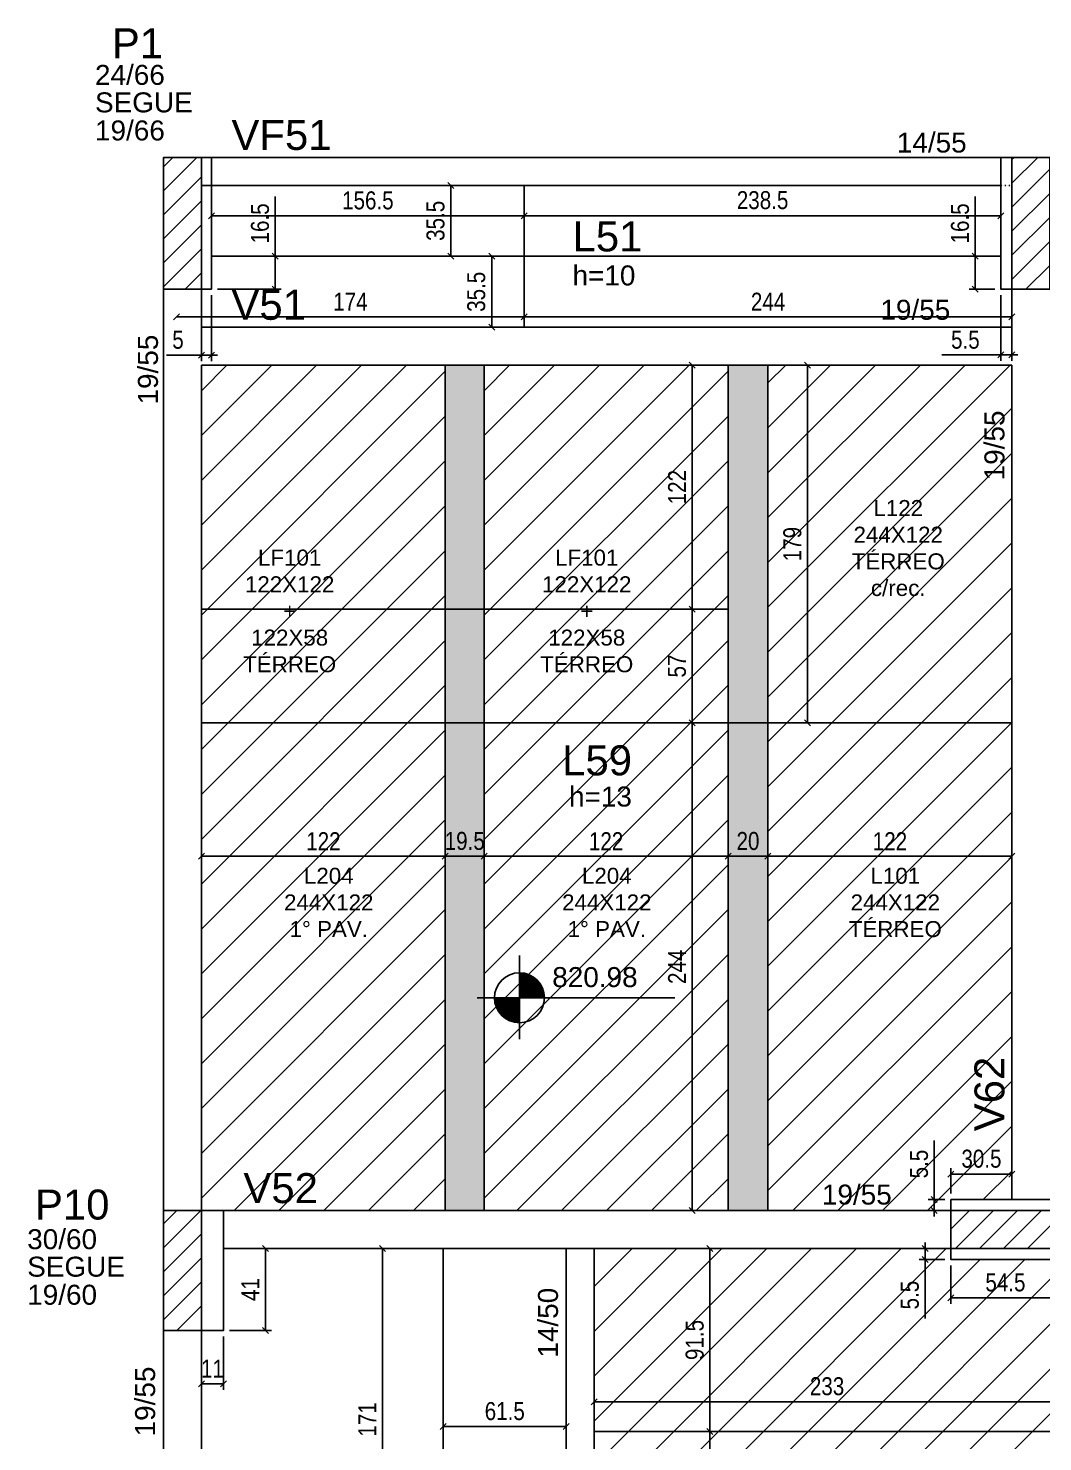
# Model space of a CAD drawing. Header units: millimetres. Extents: x 3753 to 7374, y 1906 to 3298.
# Drawn here: x 3753 to 4261, y 2582 to 3289 of the extents above; entities that cross this region are included whole.
import ezdxf

# ---------------------------------------------------------------- set-up
doc = ezdxf.new("R2010")
doc.units = ezdxf.units.MM
doc.linetypes.add('ESTILO_TQS_0004', pattern=[2, 0.5, -0.4, 0.1, -0.4, 0.1, -0.5])
for name, color, linetype in [('3', 3, 'Continuous'), ('4', 4, 'Continuous'), ('7', 7, 'Continuous'), ('AUX00', 7, 'Continuous'), ('Painéis', 200, 'Continuous')]:
    doc.layers.add(name, color=color, linetype=linetype)
doc.layers.add('Hachura', color=251, linetype='Continuous', lineweight=9)
doc.layers.add('REAPROVEITAMENTO', color=251, linetype='Continuous', lineweight=9)
doc.styles.add('COTA TECNICA-50', font='techl___.ttf', dxfattribs={"height": 9})
doc.styles.get("Standard").update_dxf_attribs({"font": 'arial.ttf'})
doc.dimstyles.new('COTA PAINEL-50', dxfattribs={"dimtxt": 9, "dimasz": 3, "dimexe": 3, "dimexo": 3, "dimgap": 3, "dimtad": 1, "dimdec": 1, "dimzin": 12, "dimdsep": 46, "dimtxsty": 'COTA TECNICA-50', "dimblk1": 'OBLIQUE', "dimblk2": 'OBLIQUE', "dimsah": 1, "dimcen": 0.9, "dimclrd": 4, "dimclre": 4, "dimclrt": 240, "dimadec": 1, "dimazin": 3, "dimtfac": 1, "dimtdec": 1, "dimtmove": 0, "dimatfit": 3, "dimfxl": 1, "dimtolj": 1, "dimtzin": 12, "dimarcsym": 0})

# ---------------------------------------------------------------- blocks, each defined once
blk = doc.blocks.new('_Oblique')
at = {"color": 0, "linetype": 'ByBlock', "lineweight": -2}
blk.add_line((-0.5, -0.5), (0.5, 0.5), dxfattribs=at)
blk = doc.blocks.new('*D6')
at = {"layer": 'Defpoints', "color": 0, "transparency": 16777216}
for p in [(4214.66, 2715.39), (4214.66, 2702.67), (4245.15, 2702.67)]:
    blk.add_point(p, dxfattribs=at)
at = {"layer": 'Painéis', "color": 4, "lineweight": -2, "transparency": 16777216}
for p, q in [((4214.66, 2705.67), (4214.66, 2718.39)), ((4245.15, 2705.67), (4245.15, 2718.39)), ((4245.15, 2715.39), (4214.66, 2715.39))]:
    blk.add_line(p, q, dxfattribs=at)
at = {"layer": 'Painéis', "color": 4, "lineweight": -2, "transparency": 16777216, "xscale": 3, "yscale": 3, "zscale": 3, "rotation": 180}
blk.add_blockref('_Oblique', (4214.66, 2715.39), dxfattribs=at)
at = {"layer": 'Painéis', "color": 4, "lineweight": -2, "transparency": 16777216, "xscale": 3, "yscale": 3, "zscale": 3}
blk.add_blockref('_Oblique', (4245.15, 2715.39), dxfattribs=at)
at = {"layer": 'Painéis', "color": 240, "transparency": 16777216, "insert": (4229.91, 2723.09), "char_height": 9, "attachment_point": 5, "style": 'COTA TECNICA-50'}
blk.add_mtext('\\A1;30.5', dxfattribs=at)
blk = doc.blocks.new('*D7')
at = {"layer": 'Defpoints', "color": 0, "transparency": 16777216}
for p in [(4206.31, 2702.67), (4214.66, 2702.67), (4214.66, 2697.17)]:
    blk.add_point(p, dxfattribs=at)
at = {"layer": 'Painéis', "color": 4, "lineweight": -2, "transparency": 16777216}
for p, q in [((4206.31, 2702.67), (4206.31, 2732.23)), ((4211.66, 2702.67), (4203.31, 2702.67)), ((4206.31, 2697.17), (4206.31, 2702.67)), ((4211.66, 2697.17), (4203.31, 2697.17)), ((4206.31, 2697.17), (4206.31, 2694.17))]:
    blk.add_line(p, q, dxfattribs=at)
at = {"layer": 'Painéis', "color": 4, "lineweight": -2, "transparency": 16777216, "xscale": 3, "yscale": 3, "zscale": 3}
for p, rotation in [((4206.31, 2702.67), 270), ((4206.31, 2697.17), 90)]:
    blk.add_blockref('_Oblique', p, dxfattribs=dict(at, rotation=rotation))
at = {"layer": 'Painéis', "color": 240, "transparency": 16777216, "insert": (4198.71, 2720.45), "char_height": 9, "attachment_point": 5, "rotation": 90, "style": 'COTA TECNICA-50'}
blk.add_mtext('\\A1;5.5', dxfattribs=at)
blk = doc.blocks.new('*D9')
at = {"layer": 'Defpoints', "color": 0, "transparency": 16777216}
for p in [(4123.11, 2874.47), (4123.11, 2874.47), (4245.14, 2874.45)]:
    blk.add_point(p, dxfattribs=at)
at = {"layer": 'Painéis', "color": 4, "lineweight": -2, "transparency": 16777216}
for p, q in [((4245.14, 2874.47), (4123.11, 2874.47)), ((4245.14, 2877.45), (4245.14, 2877.47))]:
    blk.add_line(p, q, dxfattribs=at)
at = {"layer": 'Painéis', "color": 4, "lineweight": -2, "transparency": 16777216, "xscale": 3, "yscale": 3, "zscale": 3, "rotation": 180}
blk.add_blockref('_Oblique', (4123.11, 2874.47), dxfattribs=at)
at = {"layer": 'Painéis', "color": 4, "lineweight": -2, "transparency": 16777216, "xscale": 3, "yscale": 3, "zscale": 3}
blk.add_blockref('_Oblique', (4245.14, 2874.47), dxfattribs=at)
at = {"layer": 'Painéis', "color": 240, "transparency": 16777216, "insert": (4184.13, 2882.02), "char_height": 9, "attachment_point": 5, "style": 'COTA TECNICA-50'}
blk.add_mtext('\\A1;122', dxfattribs=at)
blk = doc.blocks.new('*D280')
at = {"color": 4, "lineweight": -2, "transparency": 16777216}
for p, q in [((4036.16, 2601.85), (4036.16, 2604.54)), ((4269.16, 2601.85), (4269.16, 2604.54)), ((4269.16, 2601.54), (4036.16, 2601.54))]:
    blk.add_line(p, q, dxfattribs=at)
at = {"layer": 'Defpoints', "color": 0, "transparency": 16777216}
for p in [(4036.16, 2601.54), (4036.16, 2598.85), (4269.16, 2598.85)]:
    blk.add_point(p, dxfattribs=at)
at = {"color": 4, "lineweight": -2, "transparency": 16777216, "xscale": 3, "yscale": 3, "zscale": 3, "rotation": 180}
blk.add_blockref('_Oblique', (4036.16, 2601.54), dxfattribs=at)
at = {"color": 4, "lineweight": -2, "transparency": 16777216, "xscale": 3, "yscale": 3, "zscale": 3}
blk.add_blockref('_Oblique', (4269.16, 2601.54), dxfattribs=at)
at = {"color": 240, "transparency": 16777216, "insert": (4152.66, 2609.24), "char_height": 9, "attachment_point": 5, "style": 'COTA TECNICA-50'}
blk.add_mtext('\\A1;233', dxfattribs=at)
blk = doc.blocks.new('*D282')
at = {"color": 4, "lineweight": -2, "transparency": 16777216}
for p, q in [((4214.66, 2669.67), (4214.66, 2650.59)), ((4269.16, 2669.67), (4269.16, 2650.59)), ((4269.16, 2653.59), (4214.66, 2653.59))]:
    blk.add_line(p, q, dxfattribs=at)
at = {"layer": 'Defpoints', "color": 0, "transparency": 16777216}
for p in [(4214.66, 2672.67), (4269.16, 2672.67), (4214.66, 2653.59)]:
    blk.add_point(p, dxfattribs=at)
at = {"color": 4, "lineweight": -2, "transparency": 16777216, "xscale": 3, "yscale": 3, "zscale": 3, "rotation": 180}
blk.add_blockref('_Oblique', (4214.66, 2653.59), dxfattribs=at)
at = {"color": 4, "lineweight": -2, "transparency": 16777216, "xscale": 3, "yscale": 3, "zscale": 3}
blk.add_blockref('_Oblique', (4269.16, 2653.59), dxfattribs=at)
at = {"color": 240, "transparency": 16777216, "insert": (4241.91, 2661.19), "char_height": 9, "attachment_point": 5, "style": 'COTA TECNICA-50'}
blk.add_mtext('\\A1;54.5', dxfattribs=at)
blk = doc.blocks.new('*D283')
at = {"color": 4, "lineweight": -2, "transparency": 16777216}
for p, q in [((4201.73, 2678.17), (4201.73, 2681.17)), ((4211.66, 2678.17), (4198.73, 2678.17)), ((4201.73, 2678.17), (4201.73, 2672.67)), ((4211.66, 2672.67), (4198.73, 2672.67)), ((4201.73, 2672.67), (4201.73, 2643.1))]:
    blk.add_line(p, q, dxfattribs=at)
at = {"layer": 'Defpoints', "color": 0, "transparency": 16777216}
for p in [(4214.66, 2678.17), (4201.73, 2672.67), (4214.66, 2672.67)]:
    blk.add_point(p, dxfattribs=at)
at = {"color": 4, "lineweight": -2, "transparency": 16777216, "xscale": 3, "yscale": 3, "zscale": 3}
for p, rotation in [((4201.73, 2678.17), 270), ((4201.73, 2672.67), 90)]:
    blk.add_blockref('_Oblique', p, dxfattribs=dict(at, rotation=rotation))
at = {"color": 240, "transparency": 16777216, "insert": (4194.13, 2654.88), "char_height": 9, "attachment_point": 5, "rotation": 90, "style": 'COTA TECNICA-50'}
blk.add_mtext('\\A1;5.5', dxfattribs=at)
blk = doc.blocks.new('*D81')
at = {"layer": 'Defpoints', "color": 0, "transparency": 16777216}
for p in [(4094.09, 2678.17), (4094.09, 2678.17), (4094.09, 2586.67)]:
    blk.add_point(p, dxfattribs=at)
at = {"layer": 'Painéis', "color": 4, "lineweight": -2, "transparency": 16777216}
blk.add_line((4094.09, 2586.67), (4094.09, 2678.17), dxfattribs=at)
at = {"layer": 'Painéis', "color": 4, "lineweight": -2, "transparency": 16777216, "xscale": 3, "yscale": 3, "zscale": 3}
for p, rotation in [((4094.09, 2678.17), 90), ((4094.09, 2586.67), 270)]:
    blk.add_blockref('_Oblique', p, dxfattribs=dict(at, rotation=rotation))
at = {"layer": 'Painéis', "color": 240, "transparency": 16777216, "insert": (4086.47, 2632.42), "char_height": 9, "attachment_point": 5, "rotation": 90, "style": 'COTA TECNICA-50'}
blk.add_mtext('\\A1;91.5', dxfattribs=at)
blk = doc.blocks.new('*D82')
at = {"layer": 'Defpoints', "color": 0, "transparency": 16777216}
for p in [(4094.09, 2586.67), (4094.09, 2526.17), (4094.09, 2526.17)]:
    blk.add_point(p, dxfattribs=at)
at = {"layer": 'Painéis', "color": 4, "lineweight": -2, "transparency": 16777216}
blk.add_line((4094.09, 2586.67), (4094.09, 2526.17), dxfattribs=at)
at = {"layer": 'Painéis', "color": 4, "lineweight": -2, "transparency": 16777216, "xscale": 3, "yscale": 3, "zscale": 3}
for p, rotation in [((4094.09, 2586.67), 90), ((4094.09, 2526.17), 270)]:
    blk.add_blockref('_Oblique', p, dxfattribs=dict(at, rotation=rotation))
at = {"layer": 'Painéis', "color": 240, "transparency": 16777216, "insert": (4086.49, 2549.21), "char_height": 9, "attachment_point": 5, "rotation": 90, "style": 'COTA TECNICA-50'}
blk.add_mtext('\\A1;60.5', dxfattribs=at)
blk = doc.blocks.new('*D97')
at = {"layer": 'Defpoints', "color": 0, "transparency": 16777216}
for p in [(4103.11, 2874.47), (4103.11, 2874.47), (4123.11, 2874.47)]:
    blk.add_point(p, dxfattribs=at)
at = {"layer": 'Painéis', "color": 4, "lineweight": -2, "transparency": 16777216}
blk.add_line((4123.11, 2874.47), (4103.11, 2874.47), dxfattribs=at)
at = {"layer": 'Painéis', "color": 4, "lineweight": -2, "transparency": 16777216, "xscale": 3, "yscale": 3, "zscale": 3, "rotation": 180}
blk.add_blockref('_Oblique', (4103.11, 2874.47), dxfattribs=at)
at = {"layer": 'Painéis', "color": 4, "lineweight": -2, "transparency": 16777216, "xscale": 3, "yscale": 3, "zscale": 3}
blk.add_blockref('_Oblique', (4123.11, 2874.47), dxfattribs=at)
at = {"layer": 'Painéis', "color": 240, "transparency": 16777216, "insert": (4113.11, 2882.06), "char_height": 9, "attachment_point": 5, "style": 'COTA TECNICA-50'}
blk.add_mtext('\\A1;20', dxfattribs=at)
blk = doc.blocks.new('*D12')
at = {"layer": 'Defpoints', "color": 0, "transparency": 16777216}
for p in [(3981.11, 2874.47), (3981.11, 2874.47), (4103.11, 2874.47)]:
    blk.add_point(p, dxfattribs=at)
at = {"layer": 'Painéis', "color": 4, "lineweight": -2, "transparency": 16777216}
blk.add_line((4103.11, 2874.47), (3981.11, 2874.47), dxfattribs=at)
at = {"layer": 'Painéis', "color": 4, "lineweight": -2, "transparency": 16777216, "xscale": 3, "yscale": 3, "zscale": 3, "rotation": 180}
blk.add_blockref('_Oblique', (3981.11, 2874.47), dxfattribs=at)
at = {"layer": 'Painéis', "color": 4, "lineweight": -2, "transparency": 16777216, "xscale": 3, "yscale": 3, "zscale": 3}
blk.add_blockref('_Oblique', (4103.11, 2874.47), dxfattribs=at)
at = {"layer": 'Painéis', "color": 240, "transparency": 16777216, "insert": (4042.11, 2882.02), "char_height": 9, "attachment_point": 5, "style": 'COTA TECNICA-50'}
blk.add_mtext('\\A1;122', dxfattribs=at)
blk = doc.blocks.new('*D13')
at = {"layer": 'Defpoints', "color": 0, "transparency": 16777216}
for p in [(3961.66, 2874.47), (3961.66, 2874.47), (3981.11, 2874.47)]:
    blk.add_point(p, dxfattribs=at)
at = {"layer": 'Painéis', "color": 4, "lineweight": -2, "transparency": 16777216}
blk.add_line((3981.11, 2874.47), (3961.66, 2874.47), dxfattribs=at)
at = {"layer": 'Painéis', "color": 4, "lineweight": -2, "transparency": 16777216, "xscale": 3, "yscale": 3, "zscale": 3, "rotation": 180}
blk.add_blockref('_Oblique', (3961.66, 2874.47), dxfattribs=at)
at = {"layer": 'Painéis', "color": 4, "lineweight": -2, "transparency": 16777216, "xscale": 3, "yscale": 3, "zscale": 3}
blk.add_blockref('_Oblique', (3981.11, 2874.47), dxfattribs=at)
at = {"layer": 'Painéis', "color": 240, "transparency": 16777216, "insert": (3971.38, 2882.1), "char_height": 9, "attachment_point": 5, "style": 'COTA TECNICA-50'}
blk.add_mtext('\\A1;19.5', dxfattribs=at)
blk = doc.blocks.new('*D14')
at = {"layer": 'Defpoints', "color": 0, "transparency": 16777216}
for p in [(3839.66, 2874.47), (3839.66, 2874.47), (3961.66, 2874.47)]:
    blk.add_point(p, dxfattribs=at)
at = {"layer": 'Painéis', "color": 4, "lineweight": -2, "transparency": 16777216}
blk.add_line((3961.66, 2874.47), (3839.66, 2874.47), dxfattribs=at)
at = {"layer": 'Painéis', "color": 4, "lineweight": -2, "transparency": 16777216, "xscale": 3, "yscale": 3, "zscale": 3, "rotation": 180}
blk.add_blockref('_Oblique', (3839.66, 2874.47), dxfattribs=at)
at = {"layer": 'Painéis', "color": 4, "lineweight": -2, "transparency": 16777216, "xscale": 3, "yscale": 3, "zscale": 3}
blk.add_blockref('_Oblique', (3961.66, 2874.47), dxfattribs=at)
at = {"layer": 'Painéis', "color": 240, "transparency": 16777216, "insert": (3900.66, 2882.02), "char_height": 9, "attachment_point": 5, "style": 'COTA TECNICA-50'}
blk.add_mtext('\\A1;122', dxfattribs=at)
blk = doc.blocks.new('*D21')
at = {"layer": 'Defpoints', "color": 0, "transparency": 16777216}
for p in [(4085.18, 2941.17), (4085.18, 2941.17), (4085.18, 2697.17)]:
    blk.add_point(p, dxfattribs=at)
at = {"layer": 'Painéis', "color": 4, "lineweight": -2, "transparency": 16777216}
blk.add_line((4085.18, 2697.17), (4085.18, 2941.17), dxfattribs=at)
at = {"layer": 'Painéis', "color": 4, "lineweight": -2, "transparency": 16777216, "xscale": 3, "yscale": 3, "zscale": 3}
for p, rotation in [((4085.18, 2941.17), 90), ((4085.18, 2697.17), 270)]:
    blk.add_blockref('_Oblique', p, dxfattribs=dict(at, rotation=rotation))
at = {"layer": 'Painéis', "color": 240, "transparency": 16777216, "insert": (4077.61, 2819.17), "char_height": 9, "attachment_point": 5, "rotation": 90, "style": 'COTA TECNICA-50'}
blk.add_mtext('\\A1;244', dxfattribs=at)
blk = doc.blocks.new('*D22')
at = {"layer": 'Defpoints', "color": 0, "transparency": 16777216}
for p in [(4085.18, 2998.17), (4085.18, 2998.17), (4085.18, 2941.17)]:
    blk.add_point(p, dxfattribs=at)
at = {"layer": 'Painéis', "color": 4, "lineweight": -2, "transparency": 16777216}
blk.add_line((4085.18, 2941.17), (4085.18, 2998.17), dxfattribs=at)
at = {"layer": 'Painéis', "color": 4, "lineweight": -2, "transparency": 16777216, "xscale": 3, "yscale": 3, "zscale": 3}
for p, rotation in [((4085.18, 2998.17), 90), ((4085.18, 2941.17), 270)]:
    blk.add_blockref('_Oblique', p, dxfattribs=dict(at, rotation=rotation))
at = {"layer": 'Painéis', "color": 240, "transparency": 16777216, "insert": (4077.58, 2969.67), "char_height": 9, "attachment_point": 5, "rotation": 90, "style": 'COTA TECNICA-50'}
blk.add_mtext('\\A1;57', dxfattribs=at)
blk = doc.blocks.new('*D251')
at = {"layer": 'Defpoints', "color": 0, "transparency": 16777216}
for p in [(4085.18, 3120.17), (4085.18, 3120.17), (4085.18, 2998.17)]:
    blk.add_point(p, dxfattribs=at)
at = {"layer": 'Painéis', "color": 4, "lineweight": -2, "transparency": 16777216}
blk.add_line((4085.18, 2998.17), (4085.18, 3120.17), dxfattribs=at)
at = {"layer": 'Painéis', "color": 4, "lineweight": -2, "transparency": 16777216, "xscale": 3, "yscale": 3, "zscale": 3}
for p, rotation in [((4085.18, 3120.17), 90), ((4085.18, 2998.17), 270)]:
    blk.add_blockref('_Oblique', p, dxfattribs=dict(at, rotation=rotation))
at = {"layer": 'Painéis', "color": 240, "transparency": 16777216, "insert": (4077.63, 3059.17), "char_height": 9, "attachment_point": 5, "rotation": 90, "style": 'COTA TECNICA-50'}
blk.add_mtext('\\A1;122', dxfattribs=at)
blk = doc.blocks.new('*D252')
at = {"layer": 'Defpoints', "color": 0, "transparency": 16777216}
for p in [(4142.93, 3120.17), (4142.93, 2941.17), (4142.93, 2941.17)]:
    blk.add_point(p, dxfattribs=at)
at = {"layer": 'Painéis', "color": 4, "lineweight": -2, "transparency": 16777216}
blk.add_line((4142.93, 3120.17), (4142.93, 2941.17), dxfattribs=at)
at = {"layer": 'Painéis', "color": 4, "lineweight": -2, "transparency": 16777216, "xscale": 3, "yscale": 3, "zscale": 3}
for p, rotation in [((4142.93, 3120.17), 90), ((4142.93, 2941.17), 270)]:
    blk.add_blockref('_Oblique', p, dxfattribs=dict(at, rotation=rotation))
at = {"layer": 'Painéis', "color": 240, "transparency": 16777216, "insert": (4135.33, 3030.67), "char_height": 9, "attachment_point": 5, "rotation": 90, "style": 'COTA TECNICA-50'}
blk.add_mtext('\\A1;179', dxfattribs=at)
blk = doc.blocks.new('*D271')
at = {"layer": 'Defpoints', "color": 0, "transparency": 16777216}
for p in [(3844.66, 3174.67), (3876.57, 3174.67), (3844.66, 3158.17)]:
    blk.add_point(p, dxfattribs=at)
at = {"layer": 'Painéis', "color": 4, "lineweight": -2, "transparency": 16777216}
for p, q in [((3876.57, 3174.67), (3876.57, 3204.64)), ((3847.66, 3174.67), (3879.57, 3174.67)), ((3876.57, 3158.17), (3876.57, 3174.67)), ((3847.66, 3158.17), (3879.57, 3158.17))]:
    blk.add_line(p, q, dxfattribs=at)
at = {"layer": 'Painéis', "color": 4, "lineweight": -2, "transparency": 16777216, "xscale": 3, "yscale": 3, "zscale": 3}
for p, rotation in [((3876.57, 3174.67), 90), ((3876.57, 3158.17), 270)]:
    blk.add_blockref('_Oblique', p, dxfattribs=dict(at, rotation=rotation))
at = {"layer": 'Painéis', "color": 240, "transparency": 16777216, "insert": (3868.97, 3191.15), "char_height": 9, "attachment_point": 5, "rotation": 90, "style": 'COTA TECNICA-50'}
blk.add_mtext('\\A1;16.5', dxfattribs=at)
blk = doc.blocks.new('*D60')
at = {"layer": 'Defpoints', "color": 0, "transparency": 16777216}
for p in [(3839.66, 3158.17), (3844.66, 3158.17), (3844.66, 3125.26)]:
    blk.add_point(p, dxfattribs=at)
at = {"layer": 'Painéis', "color": 4, "lineweight": -2, "transparency": 16777216}
for p, q in [((3839.66, 3155.17), (3839.66, 3122.26)), ((3844.66, 3155.17), (3844.66, 3122.26)), ((3839.66, 3125.26), (3822.17, 3125.26)), ((3844.66, 3125.26), (3839.66, 3125.26)), ((3844.66, 3125.26), (3847.66, 3125.26))]:
    blk.add_line(p, q, dxfattribs=at)
at = {"layer": 'Painéis', "color": 4, "lineweight": -2, "transparency": 16777216, "xscale": 3, "yscale": 3, "zscale": 3}
blk.add_blockref('_Oblique', (3839.66, 3125.26), dxfattribs=at)
at = {"layer": 'Painéis', "color": 4, "lineweight": -2, "transparency": 16777216, "xscale": 3, "yscale": 3, "zscale": 3, "rotation": 180}
blk.add_blockref('_Oblique', (3844.66, 3125.26), dxfattribs=at)
at = {"layer": 'Painéis', "color": 240, "transparency": 16777216, "insert": (3827.91, 3132.86), "char_height": 9, "attachment_point": 5, "style": 'COTA TECNICA-50'}
blk.add_mtext('\\A1;5', dxfattribs=at)
blk = doc.blocks.new('*D272')
at = {"layer": 'Defpoints', "color": 0, "transparency": 16777216}
for p in [(4226.82, 3174.67), (4239.66, 3174.67), (4239.66, 3158.17)]:
    blk.add_point(p, dxfattribs=at)
at = {"layer": 'Painéis', "color": 4, "lineweight": -2, "transparency": 16777216}
for p, q in [((4226.82, 3174.67), (4226.82, 3204.64)), ((4236.66, 3174.67), (4223.82, 3174.67)), ((4226.82, 3158.17), (4226.82, 3174.67)), ((4236.66, 3158.17), (4223.82, 3158.17))]:
    blk.add_line(p, q, dxfattribs=at)
at = {"layer": 'Painéis', "color": 4, "lineweight": -2, "transparency": 16777216, "xscale": 3, "yscale": 3, "zscale": 3}
for p, rotation in [((4226.82, 3174.67), 90), ((4226.82, 3158.17), 270)]:
    blk.add_blockref('_Oblique', p, dxfattribs=dict(at, rotation=rotation))
at = {"layer": 'Painéis', "color": 240, "transparency": 16777216, "insert": (4219.22, 3191.15), "char_height": 9, "attachment_point": 5, "rotation": 90, "style": 'COTA TECNICA-50'}
blk.add_mtext('\\A1;16.5', dxfattribs=at)
blk = doc.blocks.new('*D61')
at = {"layer": 'Defpoints', "color": 0, "transparency": 16777216}
for p in [(4239.66, 3158.17), (4245.16, 3158.17), (4239.66, 3125.31)]:
    blk.add_point(p, dxfattribs=at)
at = {"layer": 'Painéis', "color": 4, "lineweight": -2, "transparency": 16777216}
for p, q in [((4239.66, 3155.17), (4239.66, 3122.31)), ((4245.16, 3155.17), (4245.16, 3122.31)), ((4239.66, 3125.31), (4210.09, 3125.31)), ((4245.16, 3125.31), (4239.66, 3125.31)), ((4245.16, 3125.31), (4248.16, 3125.31))]:
    blk.add_line(p, q, dxfattribs=at)
at = {"layer": 'Painéis', "color": 4, "lineweight": -2, "transparency": 16777216, "xscale": 3, "yscale": 3, "zscale": 3}
blk.add_blockref('_Oblique', (4239.66, 3125.31), dxfattribs=at)
at = {"layer": 'Painéis', "color": 4, "lineweight": -2, "transparency": 16777216, "xscale": 3, "yscale": 3, "zscale": 3, "rotation": 180}
blk.add_blockref('_Oblique', (4245.16, 3125.31), dxfattribs=at)
at = {"layer": 'Painéis', "color": 240, "transparency": 16777216, "insert": (4221.87, 3132.9), "char_height": 9, "attachment_point": 5, "style": 'COTA TECNICA-50'}
blk.add_mtext('\\A1;5.5', dxfattribs=at)
blk = doc.blocks.new('*D273')
at = {"layer": 'Defpoints', "color": 0, "transparency": 16777216}
for p in [(3827.16, 3144.4), (4001.16, 3144.4), (4001.16, 3144.4)]:
    blk.add_point(p, dxfattribs=at)
at = {"layer": 'Painéis', "color": 4, "lineweight": -2, "transparency": 16777216}
blk.add_line((3827.16, 3144.4), (4001.16, 3144.4), dxfattribs=at)
at = {"layer": 'Painéis', "color": 4, "lineweight": -2, "transparency": 16777216, "xscale": 3, "yscale": 3, "zscale": 3, "rotation": 180}
blk.add_blockref('_Oblique', (3827.16, 3144.4), dxfattribs=at)
at = {"layer": 'Painéis', "color": 4, "lineweight": -2, "transparency": 16777216, "xscale": 3, "yscale": 3, "zscale": 3}
blk.add_blockref('_Oblique', (4001.16, 3144.4), dxfattribs=at)
at = {"layer": 'Painéis', "color": 240, "transparency": 16777216, "insert": (3914.16, 3151.96), "char_height": 9, "attachment_point": 5, "style": 'COTA TECNICA-50'}
blk.add_mtext('\\A1;174', dxfattribs=at)
blk = doc.blocks.new('*D62')
at = {"layer": 'Defpoints', "color": 0, "transparency": 16777216}
for p in [(4001.16, 3144.4), (4245.16, 3144.4), (4245.16, 3144.4)]:
    blk.add_point(p, dxfattribs=at)
at = {"layer": 'Painéis', "color": 4, "lineweight": -2, "transparency": 16777216}
blk.add_line((4001.16, 3144.4), (4245.16, 3144.4), dxfattribs=at)
at = {"layer": 'Painéis', "color": 4, "lineweight": -2, "transparency": 16777216, "xscale": 3, "yscale": 3, "zscale": 3, "rotation": 180}
blk.add_blockref('_Oblique', (4001.16, 3144.4), dxfattribs=at)
at = {"layer": 'Painéis', "color": 4, "lineweight": -2, "transparency": 16777216, "xscale": 3, "yscale": 3, "zscale": 3}
blk.add_blockref('_Oblique', (4245.16, 3144.4), dxfattribs=at)
at = {"layer": 'Painéis', "color": 240, "transparency": 16777216, "insert": (4123.16, 3151.96), "char_height": 9, "attachment_point": 5, "style": 'COTA TECNICA-50'}
blk.add_mtext('\\A1;244', dxfattribs=at)
blk = doc.blocks.new('*D63')
at = {"layer": 'Defpoints', "color": 0, "transparency": 16777216}
for p in [(4001.16, 3195.01), (4001.16, 3195.01), (4239.66, 3195.01)]:
    blk.add_point(p, dxfattribs=at)
at = {"layer": 'Painéis', "color": 4, "lineweight": -2, "transparency": 16777216}
blk.add_line((4239.66, 3195.01), (4001.16, 3195.01), dxfattribs=at)
at = {"layer": 'Painéis', "color": 4, "lineweight": -2, "transparency": 16777216, "xscale": 3, "yscale": 3, "zscale": 3, "rotation": 180}
blk.add_blockref('_Oblique', (4001.16, 3195.01), dxfattribs=at)
at = {"layer": 'Painéis', "color": 4, "lineweight": -2, "transparency": 16777216, "xscale": 3, "yscale": 3, "zscale": 3}
blk.add_blockref('_Oblique', (4239.66, 3195.01), dxfattribs=at)
at = {"layer": 'Painéis', "color": 240, "transparency": 16777216, "insert": (4120.41, 3202.73), "char_height": 9, "attachment_point": 5, "style": 'COTA TECNICA-50'}
blk.add_mtext('\\A1;238.5', dxfattribs=at)
blk = doc.blocks.new('*D64')
at = {"layer": 'Defpoints', "color": 0, "transparency": 16777216}
for p in [(3844.66, 3195.01), (3844.66, 3195.01), (4001.16, 3195.01)]:
    blk.add_point(p, dxfattribs=at)
at = {"layer": 'Painéis', "color": 4, "lineweight": -2, "transparency": 16777216}
blk.add_line((4001.16, 3195.01), (3844.66, 3195.01), dxfattribs=at)
at = {"layer": 'Painéis', "color": 4, "lineweight": -2, "transparency": 16777216, "xscale": 3, "yscale": 3, "zscale": 3, "rotation": 180}
blk.add_blockref('_Oblique', (3844.66, 3195.01), dxfattribs=at)
at = {"layer": 'Painéis', "color": 4, "lineweight": -2, "transparency": 16777216, "xscale": 3, "yscale": 3, "zscale": 3}
blk.add_blockref('_Oblique', (4001.16, 3195.01), dxfattribs=at)
at = {"layer": 'Painéis', "color": 240, "transparency": 16777216, "insert": (3922.91, 3202.61), "char_height": 9, "attachment_point": 5, "style": 'COTA TECNICA-50'}
blk.add_mtext('\\A1;156.5', dxfattribs=at)
blk = doc.blocks.new('*D65')
at = {"layer": 'Defpoints', "color": 0, "transparency": 16777216}
for p in [(3984.87, 3174.67), (3985.63, 3174.67), (3985.63, 3139.17)]:
    blk.add_point(p, dxfattribs=at)
at = {"layer": 'Painéis', "color": 4, "lineweight": -2, "transparency": 16777216}
for p, q in [((3982.63, 3174.67), (3981.87, 3174.67)), ((3984.87, 3139.17), (3984.87, 3174.67)), ((3982.63, 3139.17), (3981.87, 3139.17))]:
    blk.add_line(p, q, dxfattribs=at)
at = {"layer": 'Painéis', "color": 4, "lineweight": -2, "transparency": 16777216, "xscale": 3, "yscale": 3, "zscale": 3}
for p, rotation in [((3984.87, 3174.67), 90), ((3984.87, 3139.17), 270)]:
    blk.add_blockref('_Oblique', p, dxfattribs=dict(at, rotation=rotation))
at = {"layer": 'Painéis', "color": 240, "transparency": 16777216, "insert": (3977.17, 3156.92), "char_height": 9, "attachment_point": 5, "rotation": 90, "style": 'COTA TECNICA-50'}
blk.add_mtext('\\A1;35.5', dxfattribs=at)
blk = doc.blocks.new('*D66')
at = {"layer": 'Defpoints', "color": 0, "transparency": 16777216}
for p in [(3964.5, 3210.17), (3966.38, 3210.17), (3966.38, 3174.67)]:
    blk.add_point(p, dxfattribs=at)
at = {"layer": 'Painéis', "color": 4, "lineweight": -2, "transparency": 16777216}
for p, q in [((3963.38, 3210.17), (3961.5, 3210.17)), ((3964.5, 3174.67), (3964.5, 3210.17)), ((3963.38, 3174.67), (3961.5, 3174.67))]:
    blk.add_line(p, q, dxfattribs=at)
at = {"layer": 'Painéis', "color": 4, "lineweight": -2, "transparency": 16777216, "xscale": 3, "yscale": 3, "zscale": 3}
for p, rotation in [((3964.5, 3210.17), 90), ((3964.5, 3174.67), 270)]:
    blk.add_blockref('_Oblique', p, dxfattribs=dict(at, rotation=rotation))
at = {"layer": 'Painéis', "color": 240, "transparency": 16777216, "insert": (3956.8, 3192.42), "char_height": 9, "attachment_point": 5, "rotation": 90, "style": 'COTA TECNICA-50'}
blk.add_mtext('\\A1;35.5', dxfattribs=at)
blk = doc.blocks.new('*D336')
at = {"layer": 'Defpoints', "color": 0, "transparency": 16777216}
for p in [(3850.66, 2678.17), (3871.63, 2678.17), (3850.66, 2637.17)]:
    blk.add_point(p, dxfattribs=at)
at = {"layer": 'Painéis', "color": 4, "lineweight": -2, "transparency": 16777216}
for p, q in [((3853.66, 2678.17), (3874.63, 2678.17)), ((3871.63, 2637.17), (3871.63, 2678.17)), ((3853.66, 2637.17), (3874.63, 2637.17))]:
    blk.add_line(p, q, dxfattribs=at)
at = {"layer": 'Painéis', "color": 4, "lineweight": -2, "transparency": 16777216, "xscale": 3, "yscale": 3, "zscale": 3}
for p, rotation in [((3871.63, 2678.17), 90), ((3871.63, 2637.17), 270)]:
    blk.add_blockref('_Oblique', p, dxfattribs=dict(at, rotation=rotation))
at = {"layer": 'Painéis', "color": 240, "transparency": 16777216, "insert": (3864.07, 2657.67), "char_height": 9, "attachment_point": 5, "rotation": 90, "style": 'COTA TECNICA-50'}
blk.add_mtext('\\A1;41', dxfattribs=at)
blk = doc.blocks.new('*D337')
at = {"layer": 'Defpoints', "color": 0, "transparency": 16777216}
for p in [(3839.66, 2637.44), (3850.66, 2637.17), (3839.66, 2610.53)]:
    blk.add_point(p, dxfattribs=at)
at = {"layer": 'Painéis', "color": 4, "lineweight": -2, "transparency": 16777216}
for p, q in [((3839.66, 2634.44), (3839.66, 2607.53)), ((3850.66, 2634.17), (3850.66, 2607.53)), ((3850.66, 2610.53), (3839.66, 2610.53))]:
    blk.add_line(p, q, dxfattribs=at)
at = {"layer": 'Painéis', "color": 4, "lineweight": -2, "transparency": 16777216, "xscale": 3, "yscale": 3, "zscale": 3, "rotation": 180}
blk.add_blockref('_Oblique', (3839.66, 2610.53), dxfattribs=at)
at = {"layer": 'Painéis', "color": 4, "lineweight": -2, "transparency": 16777216, "xscale": 3, "yscale": 3, "zscale": 3}
blk.add_blockref('_Oblique', (3850.66, 2610.53), dxfattribs=at)
at = {"layer": 'Painéis', "color": 240, "transparency": 16777216, "insert": (3845.16, 2618.08), "char_height": 9, "attachment_point": 5, "style": 'COTA TECNICA-50'}
blk.add_mtext('\\A1;11', dxfattribs=at)
blk = doc.blocks.new('*D338')
at = {"layer": 'Defpoints', "color": 0, "transparency": 16777216}
for p in [(3960.66, 2589.18), (4022.16, 2589.18), (4022.16, 2589.18)]:
    blk.add_point(p, dxfattribs=at)
at = {"layer": 'Painéis', "color": 4, "lineweight": -2, "transparency": 16777216}
blk.add_line((3960.66, 2589.18), (4022.16, 2589.18), dxfattribs=at)
at = {"layer": 'Painéis', "color": 4, "lineweight": -2, "transparency": 16777216, "xscale": 3, "yscale": 3, "zscale": 3, "rotation": 180}
blk.add_blockref('_Oblique', (3960.66, 2589.18), dxfattribs=at)
at = {"layer": 'Painéis', "color": 4, "lineweight": -2, "transparency": 16777216, "xscale": 3, "yscale": 3, "zscale": 3}
blk.add_blockref('_Oblique', (4022.16, 2589.18), dxfattribs=at)
at = {"layer": 'Painéis', "color": 240, "transparency": 16777216, "insert": (3991.41, 2596.78), "char_height": 9, "attachment_point": 5, "style": 'COTA TECNICA-50'}
blk.add_mtext('\\A1;61.5', dxfattribs=at)
blk = doc.blocks.new('*D339')
at = {"layer": 'Defpoints', "color": 0, "transparency": 16777216}
for p in [(3930.16, 2678.17), (3930.16, 2678.17), (3930.16, 2507.17)]:
    blk.add_point(p, dxfattribs=at)
at = {"layer": 'Painéis', "color": 4, "lineweight": -2, "transparency": 16777216}
blk.add_line((3930.16, 2507.17), (3930.16, 2678.17), dxfattribs=at)
at = {"layer": 'Painéis', "color": 4, "lineweight": -2, "transparency": 16777216, "xscale": 3, "yscale": 3, "zscale": 3}
for p, rotation in [((3930.16, 2678.17), 90), ((3930.16, 2507.17), 270)]:
    blk.add_blockref('_Oblique', p, dxfattribs=dict(at, rotation=rotation))
at = {"layer": 'Painéis', "color": 240, "transparency": 16777216, "insert": (3922.59, 2592.67), "char_height": 9, "attachment_point": 5, "rotation": 90, "style": 'COTA TECNICA-50'}
blk.add_mtext('\\A1;171', dxfattribs=at)

msp = doc.modelspace()

# ---------------------------------------------------------------- hatches: boundary and pattern name
at = {"layer": 'Hachura', "linetype": 'ByBlock'}
h = msp.add_hatch(color=256, dxfattribs=at)
h.dxf.hatch_style = 1
h.paths.add_polyline_path([(3981.11, 3120.17), (3961.66, 3120.17), (3961.66, 2697.17), (3981.11, 2697.17)])
h = msp.add_hatch(color=256, dxfattribs=at)
h.dxf.hatch_style = 1
h.paths.add_polyline_path([(4123.11, 3120.17), (4103.11, 3120.17), (4103.11, 2697.17), (4123.11, 2697.17)])
at = {"layer": 'REAPROVEITAMENTO', "linetype": 'ByBlock'}
h = msp.add_hatch(dxfattribs=at)
h.set_pattern_fill('ANSI31', color=256, scale=5, style=2)
h.set_pattern_definition([(45, (-2434.852, 874.047), (-11.22532, 11.22532), [])])
h.paths.add_polyline_path([(3961.66, 3120.17), (3839.66, 3120.17), (3839.66, 2697.17), (3961.66, 2697.17)])
h = msp.add_hatch(dxfattribs=at)
h.set_pattern_fill('ANSI31', color=256, scale=5, style=2)
h.set_pattern_definition([(45, (-2293.395, 874.047), (-11.22532, 11.22532), [])])
h.paths.add_polyline_path([(4103.11, 3120.17), (3981.11, 3120.17), (3981.11, 2697.17), (4103.11, 2697.17)])
h = msp.add_hatch(dxfattribs=at)
h.set_pattern_fill('ANSI31', color=256, scale=5, style=2)
h.set_pattern_definition([(45, (-2152.602, 944.047), (-11.22532, 11.22532), [])])
h.paths.add_polyline_path([(4214.66, 2697.35), (4214.66, 2702.67), (4245.16, 2702.67), (4245.16, 3120.17), (4123.11, 3120.17), (4123.11, 2697.35)])
h = msp.add_hatch(dxfattribs=at)
h.set_pattern_fill('ANSI31', color=256, scale=5, style=2)
h.set_pattern_definition([(45, (2308.955, 1066.706), (-11.22532, 11.22532), [])])
h.paths.add_polyline_path([(7175.16, 2566.67), (6449.16, 2566.67), (6449.16, 2586.67), (7170.16, 2586.67), (7170.16, 2678.17), (5168.66, 2677.67), (5168.66, 2672.17), (5088.66, 2672.17), (5088.66, 2678.17), (4294.66, 2678.17), (4294.66, 2672.67), (4214.66, 2672.67), (4214.66, 2678.17), (4036.16, 2678.17), (4036.16, 2526.17), (4214.66, 2526.17), (4214.66, 2531.67), (4294.66, 2531.67), (4294.66, 2526.17), (5083.66, 2526.17), (5083.66, 2533.17), (5173.66, 2533.17), (5173.66, 2526.17), (6449.16, 2526.17), (6449.16, 2477.17), (7175.16, 2477.17)])

# ---------------------------------------------------------------- linework, layer by layer
at = {"layer": '3', "linetype": 'Continuous'}
for p, q in [((3820.66, 3207.46), (3837.36, 3224.17)), ((3820.66, 3219.48), (3825.34, 3224.17)), ((3839.66, 3224.17), (4239.66, 3224.17)), ((4245.16, 3211.23), (4258.09, 3224.17)), ((4245.16, 3223.25), (4246.07, 3224.17)), ((4245.16, 3199.21), (4264.16, 3218.21)), ((3820.66, 3195.44), (3839.66, 3214.44)), ((3839.66, 3210.17), (4239.66, 3210.17)), ((4245.16, 3187.19), (4264.16, 3206.19)), ((3820.66, 3183.42), (3839.66, 3202.42)), ((3820.66, 3171.4), (3839.66, 3190.4)), ((4245.16, 3175.17), (4264.16, 3194.17)), ((3820.66, 3159.38), (3839.66, 3178.38)), ((4245.16, 3163.15), (4264.16, 3182.15)), ((4252.19, 3158.17), (4264.16, 3170.13)), ((3831.46, 3158.17), (3839.66, 3166.36)), ((3998.75, 2816.18), (3998.75, 2824.76)), ((3998.75, 2816.18), (3998.75, 2791.18)), ((3998.75, 2815.58), (4002.6, 2815.58)), ((3998.75, 2814.78), (4004.5, 2814.78)), ((3998.75, 2813.99), (4005.82, 2813.99)), ((3998.75, 2813.2), (4006.86, 2813.2)), ((3998.75, 2812.41), (4007.71, 2812.41)), ((3998.75, 2811.61), (4008.41, 2811.61)), ((3998.75, 2810.82), (4009.01, 2810.82)), ((3998.75, 2810.03), (4009.52, 2810.03)), ((3998.75, 2809.23), (4009.95, 2809.23)), ((3998.75, 2808.44), (4010.31, 2808.44)), ((3986.25, 2803.68), (3977.54, 2803.68)), ((3986.25, 2803.68), (4011.25, 2803.68)), ((3998.75, 2802.89), (3986.25, 2802.89)), ((3998.75, 2802.1), (3986.35, 2802.1)), ((3998.75, 2801.31), (3986.48, 2801.31)), ((3998.75, 2807.65), (4010.61, 2807.65)), ((3998.75, 2806.86), (4010.84, 2806.86)), ((3998.75, 2806.06), (4011.02, 2806.06)), ((3998.75, 2805.27), (4011.15, 2805.27)), ((3998.75, 2804.48), (4011.25, 2804.48)), ((4011.25, 2803.68), (4076.56, 2803.68)), ((3998.75, 2800.51), (3986.66, 2800.51)), ((3998.75, 2799.72), (3986.9, 2799.72)), ((3998.75, 2798.93), (3987.19, 2798.93)), ((3998.75, 2798.13), (3987.55, 2798.13)), ((3998.75, 2797.34), (3987.98, 2797.34)), ((3998.75, 2796.55), (3988.49, 2796.55)), ((3998.75, 2795.76), (3989.09, 2795.76)), ((3998.75, 2794.96), (3989.8, 2794.96)), ((3998.75, 2794.17), (3990.64, 2794.17)), ((3998.75, 2793.38), (3991.68, 2793.38)), ((3998.75, 2792.58), (3993, 2792.58)), ((3998.75, 2791.79), (3994.9, 2791.79)), ((3998.75, 2791.18), (3998.75, 2782.96)), ((3820.66, 2678.55), (3839.27, 2697.17)), ((3820.66, 2690.57), (3827.25, 2697.17)), ((4214.66, 2687.88), (4223.94, 2697.17)), ((4216.96, 2678.17), (4235.96, 2697.17)), ((4228.98, 2678.17), (4247.98, 2697.17)), ((4241, 2678.17), (4260, 2697.17)), ((4253.02, 2678.17), (4272.02, 2697.17)), ((3820.66, 2666.53), (3839.66, 2685.53)), ((3820.66, 2654.5), (3839.66, 2673.5)), ((3820.66, 2642.48), (3839.66, 2661.48)), ((3827.36, 2637.17), (3839.66, 2649.46)), ((3839.38, 2637.17), (3839.66, 2637.44))]:
    msp.add_line(p, q, dxfattribs=at)
at = {"layer": '3', "linetype": 'ESTILO_TQS_0004'}
msp.add_line((4239.66, 3210.17), (4245.16, 3210.17), dxfattribs=at)
at = {"layer": '3', "linetype": 'Continuous'}
for points in [[(3820.66, 3158.17), (3820.66, 3129.67)], [(3839.66, 3139.17), (3839.66, 3158.17)], [(4245.16, 3158.17), (4245.16, 3139.17)], [(4245.16, 3139.17), (3839.66, 3139.17)], [(3820.66, 3129.67), (3820.66, 2697.17)], [(3839.66, 3120.17), (4245.16, 3120.17)], [(3839.66, 2697.17), (3839.66, 3120.17)], [(4245.16, 3120.17), (4245.16, 2702.67)], [(4029.16, 2697.17), (3850.66, 2697.17)], [(4214.66, 2697.17), (4029.16, 2697.17)], [(3850.66, 2678.17), (4022.16, 2678.17)], [(4022.16, 2678.17), (4022.16, 2507.17)], [(4036.16, 2678.17), (4022.16, 2678.17)], [(4036.16, 2678.17), (4214.66, 2678.17)], [(4036.16, 2526.17), (4036.16, 2678.17)], [(3820.66, 2637.17), (3820.66, 2317.17)], [(3839.66, 2317.17), (3839.66, 2637.17)]]:
    msp.add_lwpolyline(points, dxfattribs=at)
msp.add_circle((3998.75, 2803.68), 12.5, dxfattribs=at)
at = {"layer": '7', "linetype": 'Continuous'}
for points in [[(3820.66, 3158.17), (3839.66, 3158.17), (3839.66, 3224.17), (3820.66, 3224.17), (3820.66, 3158.17)], [(3844.66, 3224.17), (3839.66, 3224.17), (3839.66, 3158.17), (3844.66, 3158.17), (3844.66, 3224.17)], [(4245.16, 3224.17), (4239.66, 3224.17), (4239.66, 3158.17), (4245.16, 3158.17), (4245.16, 3224.17)], [(4245.16, 3158.17), (4264.16, 3158.17), (4264.16, 3224.17), (4245.16, 3224.17), (4245.16, 3158.17)], [(4294.66, 2702.67), (4214.66, 2702.67), (4214.66, 2697.17), (4294.66, 2697.17), (4294.66, 2702.67)], [(3820.66, 2637.17), (3839.66, 2637.17), (3839.66, 2697.17), (3820.66, 2697.17), (3820.66, 2637.17)], [(3850.66, 2697.17), (3839.66, 2697.17), (3839.66, 2637.17), (3850.66, 2637.17), (3850.66, 2697.17)], [(4214.66, 2678.17), (4294.66, 2678.17), (4294.66, 2697.17), (4214.66, 2697.17), (4214.66, 2678.17)], [(4294.66, 2678.17), (4214.66, 2678.17), (4214.66, 2672.67), (4294.66, 2672.67), (4294.66, 2678.17)]]:
    msp.add_lwpolyline(points, dxfattribs=at)
at = {"layer": 'Painéis'}
for p, q in [((4001.16, 3210.17), (4001.16, 3139.17)), ((3844.66, 3174.67), (4239.66, 3174.67)), ((3961.66, 3120.17), (3961.66, 2697.17)), ((3981.11, 3120.17), (3981.11, 2697.17)), ((4103.11, 3120.17), (4103.11, 2697.17)), ((4123.11, 3120.17), (4123.11, 2697.17)), ((4103.11, 2998.17), (3839.66, 2998.17)), ((4245.14, 2941.17), (3839.66, 2941.17)), ((3839.66, 2941.17), (3839.66, 2697.17)), ((3960.66, 2120.1), (3960.66, 2678.17)), ((4036.16, 2586.67), (7175.16, 2586.67))]:
    msp.add_line(p, q, dxfattribs=at)

# ---------------------------------------------------------------- texts
at = {"layer": '3', "linetype": 'Continuous'}
for s, p in [('24/66', (3786.38, 3260.46)), ('SEGUE', (3786.38, 3246.7)), ('19/66', (3786.38, 3232.66)), ('14/55', (4187.57, 3226.6)), ('h=10', (4025.32, 3160.12)), ('19/55', (4179.35, 3142.92)), ('h=13', (4023.56, 2899.35)), ('820.98', (4015.16, 2809.01)), ('19/55', (4150.09, 2700.19)), ('30/60', (3752.46, 2677.87)), ('SEGUE', (3752.46, 2664.11)), ('19/60', (3752.46, 2650.07))]:
    msp.add_text(s, height=10, dxfattribs=at).set_placement(p)
for s, p in [('19/55', (3817.88, 3100.52)), ('19/55', (4241.41, 3062.56)), ('14/50', (4018.04, 2623.6)), ('19/55', (3816.44, 2584.17))]:
    msp.add_text(s, height=10, rotation=90, dxfattribs=at).set_placement(p)
at = {"layer": '4', "linetype": 'Continuous'}
for s, p in [('P1', (3794.82, 3273.79)), ('VF51', (3854.66, 3227.92)), ('L51', (4025.32, 3177.12)), ('V51', (3854.66, 3142.92)), ('L59', (4020.11, 2914.97)), ('V52', (3860.66, 2700.92)), ('P10', (3756.35, 2692.69))]:
    msp.add_text(s, height=15, dxfattribs=at).set_placement(p)
msp.add_text('V62', height=15, rotation=90, dxfattribs=at).set_placement((4241.41, 2736.87))
at = {"layer": 'AUX00', "char_height": 8, "attachment_point": 1}
for s, insert in [('\\pxqc;L122 ^J244X122^JTÉRREO^Jc/rec.', (4126.73, 3052.72)), ('\\pxqc;LF101^J122X122^J+^J122X58^JTÉRREO', (3822.23, 3027.91)), ('\\pxqc;LF101^J122X122^J+^J122X58^JTÉRREO', (3970.88, 3027.91)), ('\\pxqc;L204^J244X122^J1° PAV.', (3841.79, 2868.71)), ('\\pxqc;L204 ^J244X122^J1° PAV.', (3980.91, 2868.71)), ('\\pxqc;L101 ^J244X122^JTÉRREO', (4125.26, 2868.71))]:
    msp.add_mtext_dynamic_manual_height_columns(s, width=123.1041, gutter_width=12.5, heights=[0], dxfattribs=dict(at, insert=insert))

# ---------------------------------------------------------------- dimensions: what is measured, and where the dimension line sits
dim = msp.add_linear_dim(base=(4201.73, 2672.67), p1=(4214.66, 2678.17), p2=(4214.66, 2672.67), angle=90, dimstyle='COTA PAINEL-50')
dim.commit()
dim.dimension.update_dxf_attribs({"geometry": '*D283', "text_midpoint": (4194.13, 2654.88)})
for base, p1, p2, picture, middle in [((4214.66, 2653.59), (4269.16, 2672.67), (4214.66, 2672.67), '*D282', (4241.91, 2661.19)), ((4036.16, 2601.54), (4269.16, 2598.85), (4036.16, 2598.85), '*D280', (4152.66, 2609.24))]:
    dim = msp.add_linear_dim(base=base, p1=p1, p2=p2, dimstyle='COTA PAINEL-50')
    dim.commit()
    dim.dimension.update_dxf_attribs({"geometry": picture, "text_midpoint": middle})
at = {"layer": 'Painéis'}
for base, p1, p2, picture, middle in [((3964.5, 3210.17), (3966.38, 3174.67), (3966.38, 3210.17), '*D66', (3956.8, 3192.42)), ((3876.57, 3174.67), (3844.66, 3158.17), (3844.66, 3174.67), '*D271', (3868.97, 3191.15)), ((4226.82, 3174.67), (4239.66, 3158.17), (4239.66, 3174.67), '*D272', (4219.22, 3191.15)), ((3984.87, 3174.67), (3985.63, 3139.17), (3985.63, 3174.67), '*D65', (3977.17, 3156.92)), ((4085.18, 3120.17), (4085.18, 2998.17), (4085.18, 3120.17), '*D251', (4077.63, 3059.17)), ((4142.93, 2941.17), (4142.93, 3120.17), (4142.93, 2941.17), '*D252', (4135.33, 3030.67)), ((4085.18, 2998.17), (4085.18, 2941.17), (4085.18, 2998.17), '*D22', (4077.58, 2969.67)), ((4085.18, 2941.17), (4085.18, 2697.17), (4085.18, 2941.17), '*D21', (4077.61, 2819.17)), ((4206.31, 2702.67), (4214.66, 2697.17), (4214.66, 2702.67), '*D7', (4198.71, 2720.45)), ((3871.63, 2678.17), (3850.66, 2637.17), (3850.66, 2678.17), '*D336', (3864.07, 2657.67)), ((3930.16, 2678.17), (3930.16, 2507.17), (3930.16, 2678.17), '*D339', (3922.59, 2592.67)), ((4094.09, 2678.17), (4094.09, 2586.67), (4094.09, 2678.17), '*D81', (4086.47, 2632.42))]:
    dim = msp.add_linear_dim(base=base, p1=p1, p2=p2, angle=90, dimstyle='COTA PAINEL-50', dxfattribs=at)
    dim.commit()
    dim.dimension.update_dxf_attribs({"geometry": picture, "text_midpoint": middle})
for base, p1, p2, picture, middle in [((3844.66, 3195.01), (4001.16, 3195.01), (3844.66, 3195.01), '*D64', (3922.91, 3202.61)), ((4001.16, 3195.01), (4239.66, 3195.01), (4001.16, 3195.01), '*D63', (4120.41, 3202.73)), ((4001.16, 3144.4), (3827.16, 3144.4), (4001.16, 3144.4), '*D273', (3914.16, 3151.96)), ((4245.16, 3144.4), (4001.16, 3144.4), (4245.16, 3144.4), '*D62', (4123.16, 3151.96)), ((3839.66, 2874.47), (3961.66, 2874.47), (3839.66, 2874.47), '*D14', (3900.66, 2882.02)), ((3981.11, 2874.47), (4103.11, 2874.47), (3981.11, 2874.47), '*D12', (4042.11, 2882.02)), ((4103.11, 2874.47), (4123.11, 2874.47), (4103.11, 2874.47), '*D97', (4113.11, 2882.06)), ((3839.66, 2610.53), (3850.66, 2637.17), (3839.66, 2637.44), '*D337', (3845.16, 2618.08)), ((4022.16, 2589.18), (3960.66, 2589.18), (4022.16, 2589.18), '*D338', (3991.41, 2596.78))]:
    dim = msp.add_linear_dim(base=base, p1=p1, p2=p2, dimstyle='COTA PAINEL-50', dxfattribs=at)
    dim.commit()
    dim.dimension.update_dxf_attribs({"geometry": picture, "text_midpoint": middle})
for base, p1, p2, picture, middle in [((3844.66, 3125.26), (3839.66, 3158.17), (3844.66, 3158.17), '*D60', (3827.91, 3125.26)), ((4239.66, 3125.31), (4245.16, 3158.17), (4239.66, 3158.17), '*D61', (4221.87, 3125.31)), ((3961.6555, 2874.4715), (3981.1128, 2874.4715), (3961.6555, 2874.4715), '*D13', (3971.3841, 2874.4715)), ((4214.66, 2715.39), (4245.15, 2702.67), (4214.66, 2702.67), '*D6', (4229.91, 2715.39))]:
    dim = msp.add_linear_dim(base=base, p1=p1, p2=p2, dimstyle='COTA PAINEL-50', dxfattribs=at)
    dim.commit()
    dim.dimension.update_dxf_attribs({"geometry": picture, "text_midpoint": middle, "dimtype": 160})
dim = msp.add_linear_dim(base=(4123.11, 2874.47), p1=(4245.14, 2874.45), p2=(4123.11, 2874.47), dimstyle='COTA PAINEL-50', override={"dimtmove": 1}, dxfattribs=at)
dim.commit()
dim.dimension.update_dxf_attribs({"geometry": '*D9', "text_midpoint": (4184.13, 2882.02)})
dim = msp.add_linear_dim(base=(4094.09, 2526.17), p1=(4094.09, 2586.67), p2=(4094.09, 2526.17), angle=90, dimstyle='COTA PAINEL-50', dxfattribs=at)
dim.commit()
dim.dimension.update_dxf_attribs({"geometry": '*D82', "text_midpoint": (4094.09, 2549.21), "dimtype": 160})

doc.saveas('drawing.dxf')
